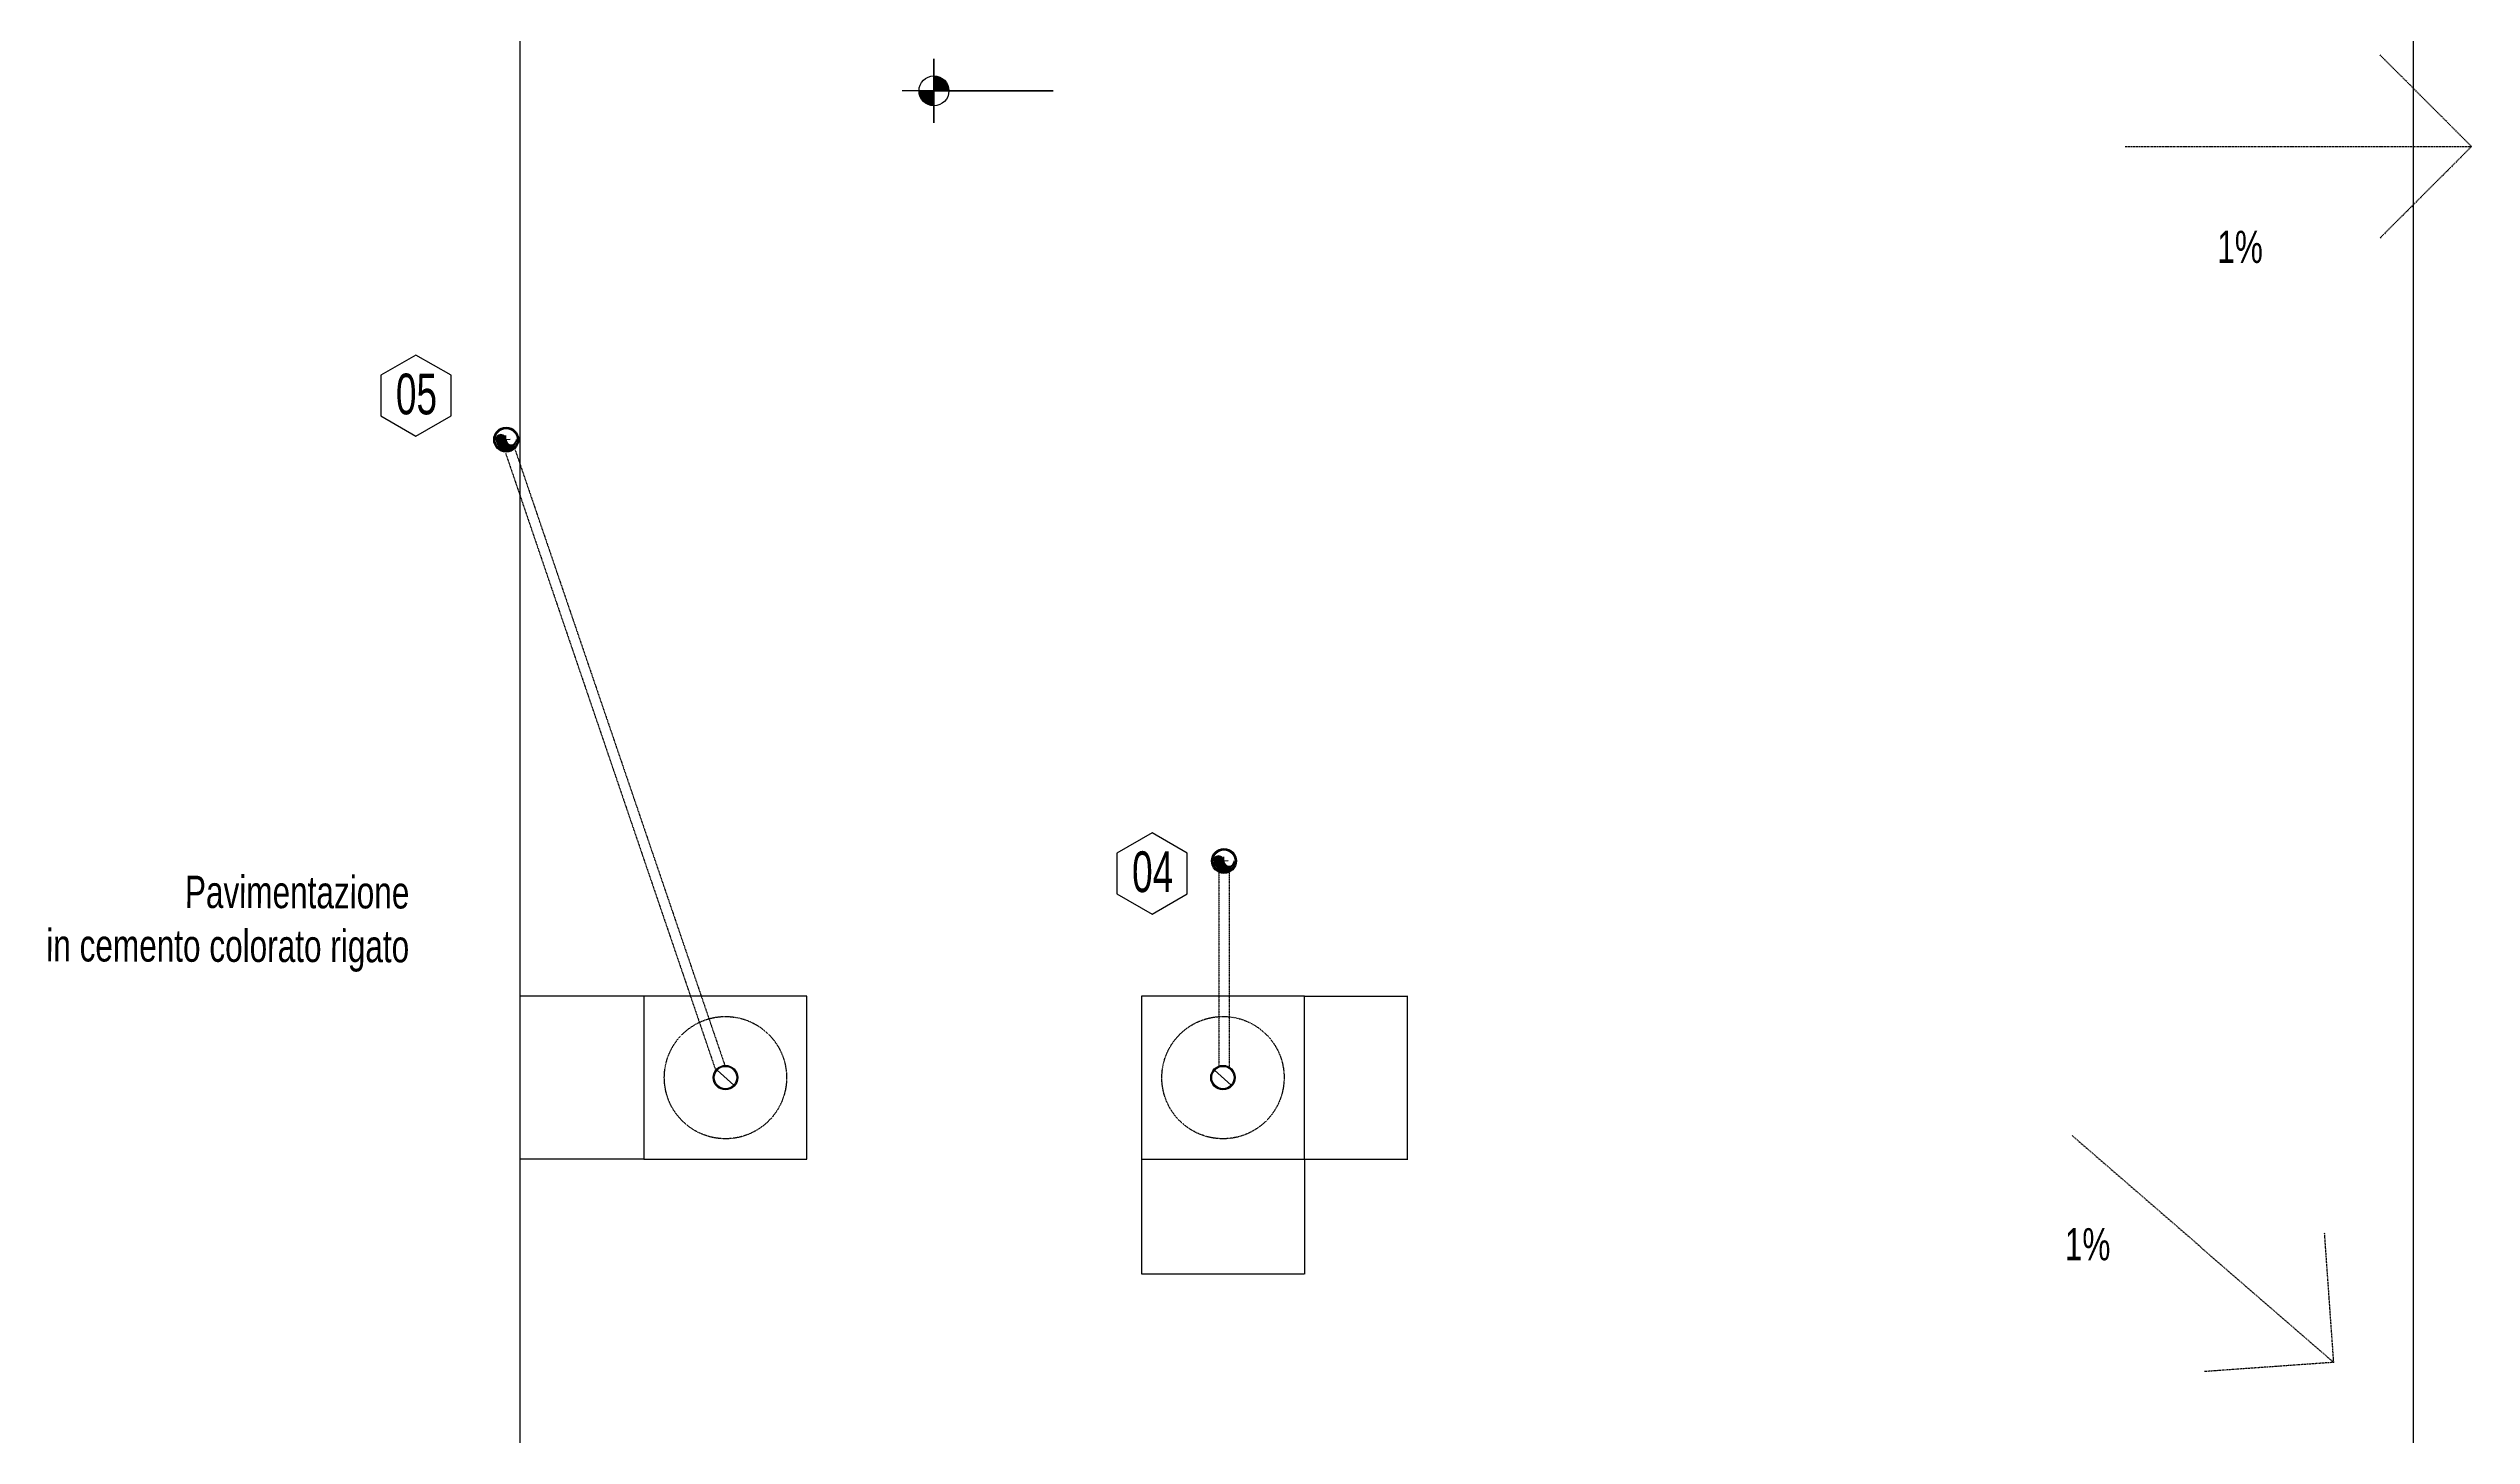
# Model space of a CAD drawing. Header units: millimetres. Extents: x -3782782348 to 131293, y -36553 to 57271.
# Drawn here: x 127180 to 128368, y -29044 to -28363 of the extents above; entities that cross this region are included whole.
import ezdxf

# ---------------------------------------------------------------- set-up
doc = ezdxf.new("R2010")
doc.units = ezdxf.units.MM
doc.header["$LTSCALE"] = 0.01
doc.linetypes.add('DASHED', pattern=[19.05, 12.7, -6.35])
doc.linetypes.add('HIDDEN', pattern=[0.375, 0.25, -0.125])
doc.layers.get('Defpoints').update_dxf_attribs({"color": 253})
for name, color, linetype in [('X_cavedi', 1, 'Continuous'), ('X_Esterno', 8, 'Continuous'), ('X_FOROMETRIA SCARICO NUMERAZIONE', 6, 'Continuous'), ('X_MURI', 8, 'Continuous'), ('X_Proiezini', 1, 'Continuous'), ('X_quote 1', 253, 'Continuous'), ('X_Quote altimetriche', 5, 'Continuous'), ('X_Serramenti Est', 1, 'Continuous'), ('X_TESTI', 253, 'Continuous')]:
    doc.layers.add(name, color=color, linetype=linetype)
doc.styles.add('Max 50', font='arial.ttf', dxfattribs={"width": 0.65, "height": 0.125})
doc.styles.add('QUOTE', font='simplex.shx', dxfattribs={"width": 0.7})
doc.styles.get("Standard").update_dxf_attribs({"font": 'arial.ttf'})
doc.dimstyles.get("Standard").update_dxf_attribs({"dimscale": 0, "dimtxt": 0.18, "dimasz": 0.18, "dimexe": 0.18, "dimexo": 0.0625, "dimgap": 0.09, "dimtad": 1, "dimdec": 0, "dimzin": 0, "dimdsep": 46, "dimtxsty": 'Standard', "dimcen": 0.09, "dimclrd": 256, "dimclre": 256, "dimclrt": 5, "dimadec": 0, "dimazin": 0, "dimtfac": 1, "dimtdec": 0, "dimtix": 1, "dimtofl": 0, "dimtmove": 2, "dimatfit": 3, "dimfxl": 1, "dimtolj": 1, "dimtzin": 0, "dimarcsym": 0})

# ---------------------------------------------------------------- blocks, each defined once
blk = doc.blocks.new('colonna')
at = {"ltscale": 20}
h = blk.add_hatch(color=256, dxfattribs=at)
h.paths.add_polyline_path([(793.702, -32.366, -1), (793.58, -32.367, -1)])
h.paths.add_polyline_path([(793.586, -32.367, 1), (793.695, -32.366, 1)], flags=16)
blk.add_hatch(color=256).paths.add_polyline_path([(793.692, -32.366, -1), (793.59, -32.367, -1), (793.641, -32.366, 1)])
at = {"color": 2}
for p, q in [((793.661, -32.366), (793.62, -32.367)), ((793.641, -32.387), (793.64, -32.346))]:
    blk.add_line(p, q, dxfattribs=at)
at = {"color": 7}
for radius in [0.0611, 0.0543]:
    blk.add_circle((793.641, -32.366), radius, dxfattribs=at)
at = {"color": 2}
for centre, start, end in [((793.615, -32.367), 0.5919, 180.5919), ((793.666, -32.366), 180.5919, 0.5919)]:
    blk.add_arc(centre, 0.0255, start, end, dxfattribs=at)
blk = doc.blocks.new('quota altim')
at = {"layer": 'X_Quote altimetriche', "ltscale": 4}
h = blk.add_hatch(color=256, dxfattribs=at)
h.paths.add_polyline_path([(0, 18.7), (0, 0), (18.7, 0, 0.414214)])
h.paths.add_polyline_path([(0, 0), (-18.7, 0, 0.414214), (0, -18.7)])
blk.add_lwpolyline([(0, 0), (0, 40), (0, 40), (0, -40), (0, -40), (0, 0), (40, 0), (149.3, 0), (0, 0), (-40, 0), (-40, 0)], dxfattribs=at)
blk.add_circle((0, 0), 18.7, dxfattribs=at)
blk = doc.blocks.new('*D425')
at = {"layer": 'Defpoints', "color": 0, "transparency": 16777216}
for p in [(127715.8, -28908, 0), (127795.8, -28908, 0), (127795.8, -28964.2)]:
    blk.add_point(p, dxfattribs=at)
at = {"layer": 'X_quote 1', "lineweight": -2, "transparency": 16777216}
for p, q in [((127715.8, -28908.1), (127715.8, -28964.4)), ((127795.8, -28908.1), (127795.8, -28964.4)), ((127716, -28964.2), (127795.6, -28964.2))]:
    blk.add_line(p, q, dxfattribs=at)
at = {"layer": 'X_quote 1', "transparency": 16777216}
for points in [[(127716, -28964.2), (127716, -28964.3), (127715.8, -28964.2)], [(127795.6, -28964.2), (127795.6, -28964.3), (127795.8, -28964.2)]]:
    blk.add_solid(points, dxfattribs=at)
at = {"layer": 'X_quote 1', "color": 5, "transparency": 16777216, "insert": (127755.8, -28964.1), "char_height": 0.18, "attachment_point": 5}
blk.add_mtext('\\A1;80', dxfattribs=at)
blk = doc.blocks.new('*D426')
at = {"layer": 'Defpoints', "color": 0, "transparency": 16777216}
for p in [(127795.8, -28828, 0), (127846.3, -28828), (127795.8, -28908, 0)]:
    blk.add_point(p, dxfattribs=at)
at = {"layer": 'X_quote 1', "lineweight": -2, "transparency": 16777216}
for p, q in [((127795.9, -28828), (127846.5, -28828)), ((127846.3, -28907.8), (127846.3, -28828.2)), ((127795.9, -28908), (127846.5, -28908))]:
    blk.add_line(p, q, dxfattribs=at)
at = {"layer": 'X_quote 1', "transparency": 16777216}
for points in [[(127846.3, -28828.2), (127846.3, -28828.2), (127846.3, -28828)], [(127846.3, -28907.8), (127846.3, -28907.8), (127846.3, -28908)]]:
    blk.add_solid(points, dxfattribs=at)
at = {"layer": 'X_quote 1', "color": 5, "transparency": 16777216, "insert": (127846.1, -28868), "char_height": 0.18, "attachment_point": 5, "rotation": 90}
blk.add_mtext('\\A1;80', dxfattribs=at)
blk = doc.blocks.new('*D396')
at = {"layer": 'Defpoints', "color": 0, "transparency": 16777216}
for p in [(127471.7, -28161, 0), (127410.8, -28828), (127471.7, -28828, 0)]:
    blk.add_point(p, dxfattribs=at)
at = {"layer": 'X_quote 1', "lineweight": -2, "transparency": 16777216}
for p, q in [((127471.7, -28161), (127410.6, -28161)), ((127410.8, -28161.2), (127410.8, -28827.8)), ((127471.7, -28828), (127410.6, -28828))]:
    blk.add_line(p, q, dxfattribs=at)
at = {"layer": 'X_quote 1', "transparency": 16777216}
for points in [[(127410.7, -28161.2), (127410.8, -28161.2), (127410.8, -28161)], [(127410.7, -28827.8), (127410.8, -28827.8), (127410.8, -28828)]]:
    blk.add_solid(points, dxfattribs=at)
at = {"layer": 'X_quote 1', "color": 5, "transparency": 16777216, "insert": (127410.6, -28494.5), "char_height": 0.18, "attachment_point": 5, "rotation": 90}
blk.add_mtext('\\A1;667', dxfattribs=at)
blk = doc.blocks.new('*D397')
at = {"layer": 'Defpoints', "color": 0, "transparency": 16777216}
for p in [(127471.7, -28828, 0), (127410.8, -28908), (127471.7, -28908, 0)]:
    blk.add_point(p, dxfattribs=at)
at = {"layer": 'X_quote 1', "lineweight": -2, "transparency": 16777216}
for p, q in [((127471.7, -28828), (127410.6, -28828)), ((127410.8, -28828.2), (127410.8, -28907.8)), ((127471.7, -28908), (127410.6, -28908))]:
    blk.add_line(p, q, dxfattribs=at)
at = {"layer": 'X_quote 1', "transparency": 16777216}
for points in [[(127410.7, -28828.2), (127410.8, -28828.2), (127410.8, -28828)], [(127410.7, -28907.8), (127410.8, -28907.8), (127410.8, -28908)]]:
    blk.add_solid(points, dxfattribs=at)
at = {"layer": 'X_quote 1', "color": 5, "transparency": 16777216, "insert": (127410.6, -28868), "char_height": 0.18, "attachment_point": 5, "rotation": 90}
blk.add_mtext('\\A1;80', dxfattribs=at)
blk = doc.blocks.new('*D398')
at = {"layer": 'Defpoints', "color": 0, "transparency": 16777216}
for p in [(127471.7, -28908, 0), (127410.8, -29353.1), (127430.1, -29353.1, 0)]:
    blk.add_point(p, dxfattribs=at)
at = {"layer": 'X_quote 1', "lineweight": -2, "transparency": 16777216}
for p, q in [((127471.7, -28908), (127410.6, -28908)), ((127410.8, -28908.2), (127410.8, -29352.9)), ((127430, -29353.1), (127410.6, -29353.1))]:
    blk.add_line(p, q, dxfattribs=at)
at = {"layer": 'X_quote 1', "transparency": 16777216}
for points in [[(127410.7, -28908.2), (127410.8, -28908.2), (127410.8, -28908)], [(127410.7, -29352.9), (127410.8, -29352.9), (127410.8, -29353.1)]]:
    blk.add_solid(points, dxfattribs=at)
at = {"layer": 'X_quote 1', "color": 5, "transparency": 16777216, "insert": (127410.6, -29130.6), "char_height": 0.18, "attachment_point": 5, "rotation": 90}
blk.add_mtext('\\A1;445', dxfattribs=at)
blk = doc.blocks.new('*D408')
at = {"layer": 'Defpoints', "color": 0, "transparency": 16777216}
for p in [(128354.8, -24531.1, 0), (128339.8, -29350.1), (128354.8, -29350.1, 0)]:
    blk.add_point(p, dxfattribs=at)
at = {"layer": 'X_quote 1', "lineweight": -2, "transparency": 16777216}
for p, q in [((128354.7, -24531.1), (128339.6, -24531.1)), ((128339.8, -24531.3), (128339.8, -29349.9)), ((128354.7, -29350.1), (128339.6, -29350.1))]:
    blk.add_line(p, q, dxfattribs=at)
at = {"layer": 'X_quote 1', "transparency": 16777216}
for points in [[(128339.7, -24531.3), (128339.8, -24531.3), (128339.8, -24531.1)], [(128339.7, -29349.9), (128339.8, -29349.9), (128339.8, -29350.1)]]:
    blk.add_solid(points, dxfattribs=at)
at = {"layer": 'X_quote 1', "color": 5, "transparency": 16777216, "insert": (128339.6, -26940.6), "char_height": 0.18, "attachment_point": 5, "rotation": 90}
blk.add_mtext('\\A1;4819', dxfattribs=at)

msp = doc.modelspace()

# ---------------------------------------------------------------- linework, layer by layer
at = {"layer": 'X_cavedi'}
for p, q in [((127507.6, -28864.3, 0), (127515.8, -28871.7, 0)), ((127751.7, -28864.3, 0), (127759.9, -28871.7, 0))]:
    msp.add_line(p, q, dxfattribs=at)
for centre in [(127511.7, -28868, 0), (127755.8, -28868, 0)]:
    msp.add_circle(centre, 5.5, dxfattribs=at)
at = {"layer": 'X_Esterno', "ltscale": 30, "elevation": 0}
for points in [[(127471.7, -28908), (127551.7, -28908), (127551.7, -28828), (127471.7, -28828)], [(127715.8, -28908), (127795.8, -28908), (127795.8, -28828), (127715.8, -28828)]]:
    msp.add_lwpolyline(points, close=True, dxfattribs=at)
at = {"layer": 'X_FOROMETRIA SCARICO NUMERAZIONE', "linetype": 'DASHED'}
for p, q in [((127753.8, -28767.3, 0), (127753.8, -28862.4, 0)), ((127758.8, -28767.3, 0), (127758.8, -28862.8, 0))]:
    msp.add_line(p, q, dxfattribs=at)
at = {"layer": 'X_FOROMETRIA SCARICO NUMERAZIONE', "elevation": 0}
for points in [[(127342.6, -28543.4), (127359.8, -28553.3), (127377.1, -28543.4), (127377.1, -28523.4), (127359.8, -28513.5), (127342.6, -28523.4)], [(127703.7, -28777.8), (127721, -28787.8), (127738.3, -28777.8), (127738.3, -28757.8), (127721, -28747.9), (127703.7, -28757.8)]]:
    msp.add_lwpolyline(points, close=True, dxfattribs=at)
at = {"layer": 'X_FOROMETRIA SCARICO NUMERAZIONE', "linetype": 'DASHED', "elevation": 0}
for points in [[(127403.8, -28561.6), (127506.9, -28864.4)], [(127408.5, -28560), (127511.4, -28862)]]:
    msp.add_lwpolyline(points, dxfattribs=at)
at = {"layer": 'X_MURI'}
for centre in [(127511.7, -28868, 0), (127755.8, -28868, 0)]:
    msp.add_circle(centre, 6, dxfattribs=at)
at = {"layer": 'X_Proiezini', "linetype": 'HIDDEN', "ltscale": 200}
for p, q in [((128368.4, -28411.2, 0), (128323.4, -28366.2, 0)), ((128198.4, -28411.2, 0), (128368.4, -28411.2, 0)), ((128368.4, -28411.2, 0), (128323.4, -28456.2, 0)), ((128172.4, -28896.4), (128300.8, -29007.7)), ((128300.8, -29007.7), (128296.3, -28944.2)), ((128300.8, -29007.7), (128237.4, -29012.2))]:
    msp.add_line(p, q, dxfattribs=at)
at = {"layer": 'X_Serramenti Est', "linetype": 'HIDDEN', "ltscale": 60}
for centre in [(127511.7, -28868, 0), (127755.8, -28868, 0)]:
    msp.add_circle(centre, 30, dxfattribs=at)

# ---------------------------------------------------------------- block references
at = {"layer": 'X_FOROMETRIA SCARICO NUMERAZIONE', "xscale": 100, "yscale": 100, "zscale": 100}
for p in [(48040, -25318.4, 0), (48392.2, -25525.1, 0)]:
    msp.add_blockref('colonna', p, dxfattribs=at)
at = {"layer": 'X_Quote altimetriche', "xscale": 0.3919999999943684, "yscale": 0.3919999999943684, "zscale": 0.3919999999943684}
msp.add_blockref('quota altim', (127614, -28383.9), dxfattribs=at)

# ---------------------------------------------------------------- texts
at = {"layer": 'X_FOROMETRIA SCARICO NUMERAZIONE', "char_height": 20, "width": 96.623, "attachment_point": 1, "style": 'Max 50'}
for s, insert in [('{05}', (127350, -28522.6, 0)), ('{04}', (127711.2, -28757, 0))]:
    msp.add_mtext(s, dxfattribs=dict(at, insert=insert))
at = {"layer": 'X_TESTI', "char_height": 1.452, "width": 214.705, "attachment_point": 9, "rotation": 359.8509, "style": 'QUOTE'}
for s, insert in [('{\\fArial|b0|i0|c0|p34;\\H10.9x;1%}', (128266, -28468.5, 0)), ('{\\fArial|b0|i0|c0|p34;\\H10.9x;Pavimentazione\\Pin cemento colorato rigato}', (127356.5, -28816.2, 0)), ('{\\fArial|b0|i0|c0|p34;\\H10.9x;1%}', (128191.2, -28957.8, 0))]:
    msp.add_mtext(s, dxfattribs=dict(at, insert=insert))

# ---------------------------------------------------------------- dimensions: what is measured, and where the dimension line sits
at = {"layer": 'X_quote 1'}
for base, p1, p2, picture, middle in [((128339.8, -29350.1), (128354.8, -24531.1, 0), (128354.8, -29350.1, 0), '*D408', (128339.6, -26940.6)), ((127410.8, -28828), (127471.7, -28161, 0), (127471.7, -28828, 0), '*D396', (127410.6, -28494.5)), ((127410.8, -28908), (127471.7, -28828, 0), (127471.7, -28908, 0), '*D397', (127410.6, -28868)), ((127846.3, -28828), (127795.8, -28908, 0), (127795.8, -28828, 0), '*D426', (127846.1, -28868)), ((127410.8, -29353.1), (127471.7, -28908, 0), (127430.1, -29353.1, 0), '*D398', (127410.6, -29130.6))]:
    dim = msp.add_linear_dim(base=base, p1=p1, p2=p2, angle=90, dimstyle='Standard', override={"dimscale": 1}, dxfattribs=at)
    dim.commit()
    dim.dimension.update_dxf_attribs({"geometry": picture, "text_midpoint": middle})
dim = msp.add_linear_dim(base=(127795.8, -28964.2), p1=(127715.8, -28908, 0), p2=(127795.8, -28908, 0), dimstyle='Standard', override={"dimscale": 1}, dxfattribs=at)
dim.commit()
dim.dimension.update_dxf_attribs({"geometry": '*D425', "text_midpoint": (127755.8, -28964.1)})

doc.saveas('drawing.dxf')
